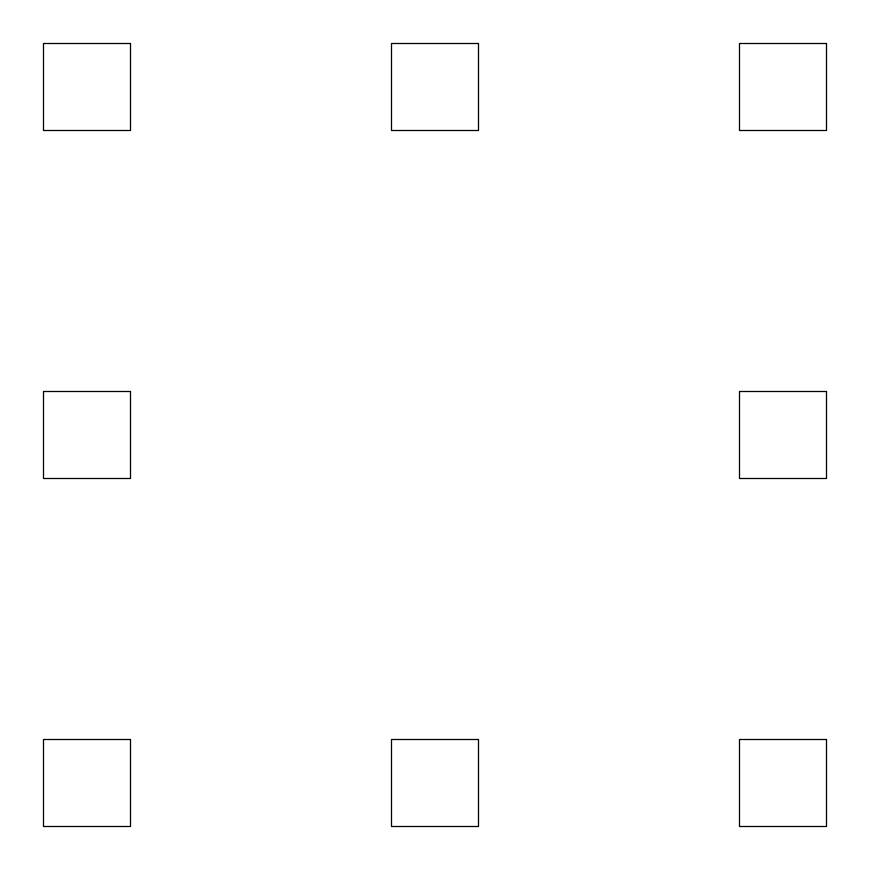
<?xml version="1.0" encoding="UTF-8"?>
<svg xmlns="http://www.w3.org/2000/svg" width="870" height="870" viewBox="0 0 870 870"><rect width="100%" height="100%" fill="white"/><g stroke="black" fill="none" stroke-linecap="round" stroke-linejoin="round"><path stroke-width="1.3" d="M130.5 43.5L43.5 43.5L43.5 130.5L130.5 130.5L130.5 43.5M478.5 43.5L391.5 43.5L391.5 130.5L478.5 130.5L478.5 43.5M826.5 43.5L739.5 43.5L739.5 130.5L826.5 130.5L826.5 43.5M130.5 391.5L43.5 391.5L43.5 478.5L130.5 478.5L130.5 391.5M826.5 391.5L739.5 391.5L739.5 478.5L826.5 478.5L826.5 391.5M130.5 739.5L43.5 739.5L43.5 826.5L130.5 826.5L130.5 739.5M478.5 739.5L391.5 739.5L391.5 826.5L478.5 826.5L478.5 739.5M826.5 739.5L739.5 739.5L739.5 826.5L826.5 826.5L826.5 739.5"/></g></svg>
